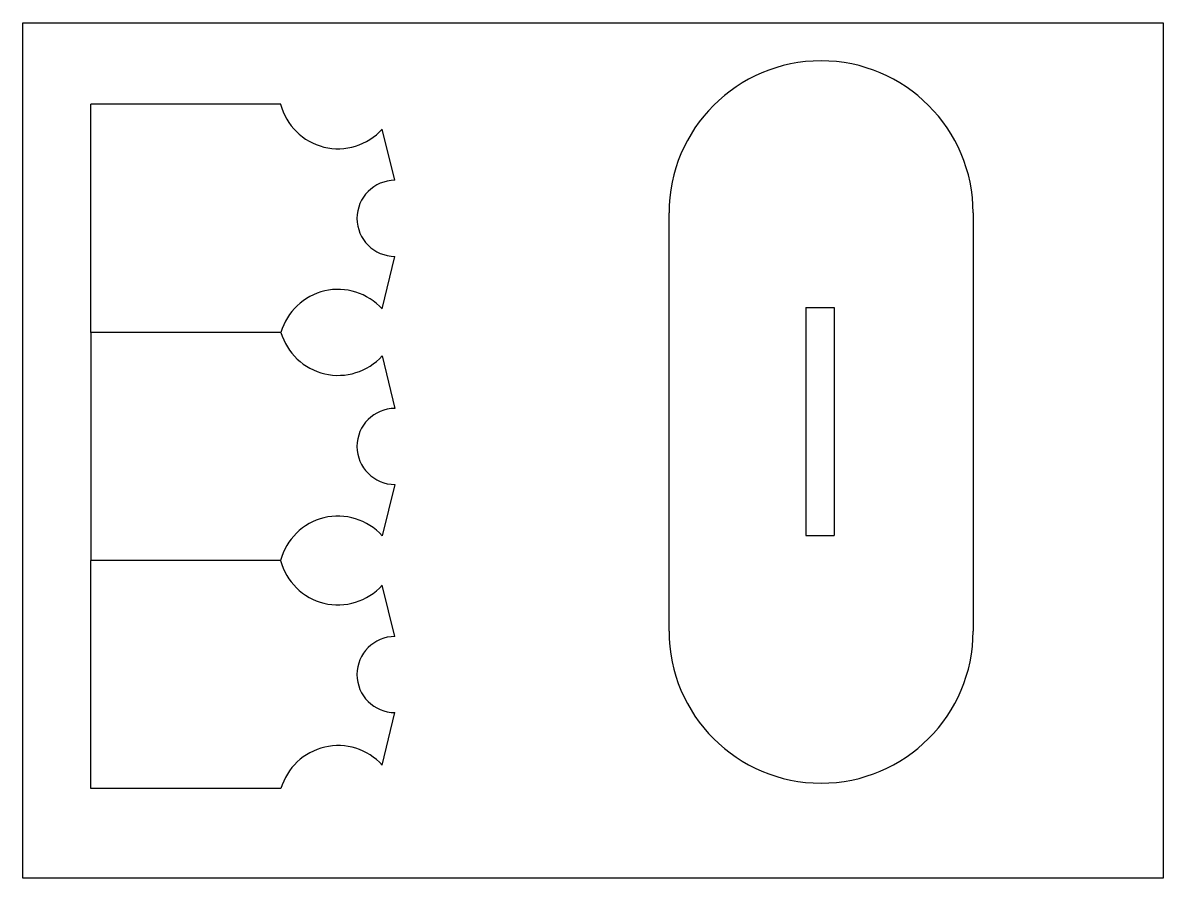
# Model space of a CAD drawing. Header units: millimetres. Extents: x -150 to 150, y -167 to 58.
import ezdxf

# ---------------------------------------------------------------- set-up
doc = ezdxf.new("R2010")
doc.units = ezdxf.units.MM
doc.layers.get('0').update_dxf_attribs({"linetype": 'CONTINUOUS'})

msp = doc.modelspace()

# ---------------------------------------------------------------- linework, layer by layer
for p, q in [((-150, 58.16, 42.19), (150, 58.16, 42.19)), ((-150, -166.81, 38.27), (-150, 58.16, 42.19)), ((150, 58.16, 42.19), (150, -166.81, 38.27)), ((-82.09, 36.73, 41.82), (-132.09, 36.73, 41.82)), ((-132.09, -23.26, 40.77), (-132.09, 36.73, 41.82)), ((-52.09, 16.73, 41.47), (-55.46, 30.22, 41.7)), ((20, -101.82, 39.4), (20, 8.16, 41.32)), ((100, 8.16, 41.32), (100, -101.82, 39.4)), ((-55.46, -17.09, 40.88), (-52.09, -3.27, 41.12)), ((56.03, -16.7, 40.89), (56.03, -76.69, 39.84)), ((56.03, -16.7, 40.89), (63.48, -16.7, 40.89)), ((63.48, -16.7, 40.89), (63.48, -76.69, 39.84)), ((-82.09, -23.26, 40.77), (-132.09, -23.26, 40.77)), ((-132.09, -23.26, 40.77), (-132.09, -83.25, 39.72)), ((-82.09, -23.26, 40.77), (-132.09, -23.26, 40.77)), ((-55.46, -29.44, 40.66), (-52.09, -43.26, 40.42)), ((-52.09, -63.26, 40.07), (-55.46, -76.75, 39.84)), ((56.03, -76.69, 39.84), (63.48, -76.69, 39.84)), ((-82.09, -83.25, 39.72), (-132.09, -83.25, 39.72)), ((-82.09, -83.25, 39.72), (-132.09, -83.25, 39.72)), ((-132.09, -143.24, 38.68), (-132.09, -83.25, 39.72)), ((-52.09, -103.25, 39.38), (-55.46, -89.76, 39.61)), ((-55.46, -137.07, 38.78), (-52.09, -123.25, 39.03)), ((-82.09, -143.24, 38.68), (-132.09, -143.24, 38.68)), ((150, -166.81, 38.27), (-150, -166.81, 38.27))]:
    msp.add_line(p, q)
at = {"extrusion": (0, -0.017452, 0.999848)}
for centre, radius, start, end in [((60, 8.88, 41.17), 40, 0, 180), ((-52.09, 7.45, 41.17), 10, 90, 270), ((-52.09, -52.55, 41.17), 10, 90, 270), ((60, -101.12, 41.17), 40, -180, 0), ((-52.09, -112.55, 41.17), 10, 90, 270)]:
    msp.add_arc(centre, radius, start, end, dxfattribs=at)
at = {"extrusion": (-1.73472e-18, -0.017452, 0.999848)}
for centre, radius, start, end in [((-67.07, 41.39, 41.17), 15.62, 194.6159, 318.0128), ((-67.05, -26.9, 41.17), 15.66, 42.2748, 163.8519)]:
    msp.add_arc(centre, radius, start, end, dxfattribs=at)
at = {"extrusion": (8.67362e-19, -0.017452, 0.999848)}
msp.add_arc((-67.05, -18.19, 41.17), 15.66, 196.1481, 317.7252, dxfattribs=at)
at = {"extrusion": (1.73472e-18, -0.017452, 0.999848)}
msp.add_arc((-67.07, -86.49, 41.17), 15.62, 41.9872, 165.3841, dxfattribs=at)
at = {"extrusion": (2.60209e-18, -0.017452, 0.999848)}
msp.add_arc((-67.07, -78.61, 41.17), 15.62, 194.6159, 318.0128, dxfattribs=at)
at = {"extrusion": (-5.20417e-18, -0.017452, 0.999848)}
msp.add_arc((-67.05, -146.9, 41.17), 15.66, 42.2748, 163.8519, dxfattribs=at)

doc.saveas('drawing.dxf')
